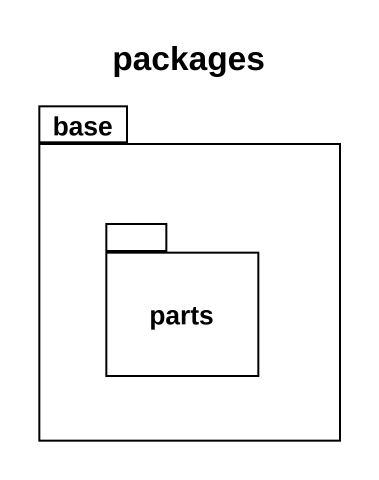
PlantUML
@startuml
title packages
package base {
  package parts {
  }
}
@enduml
